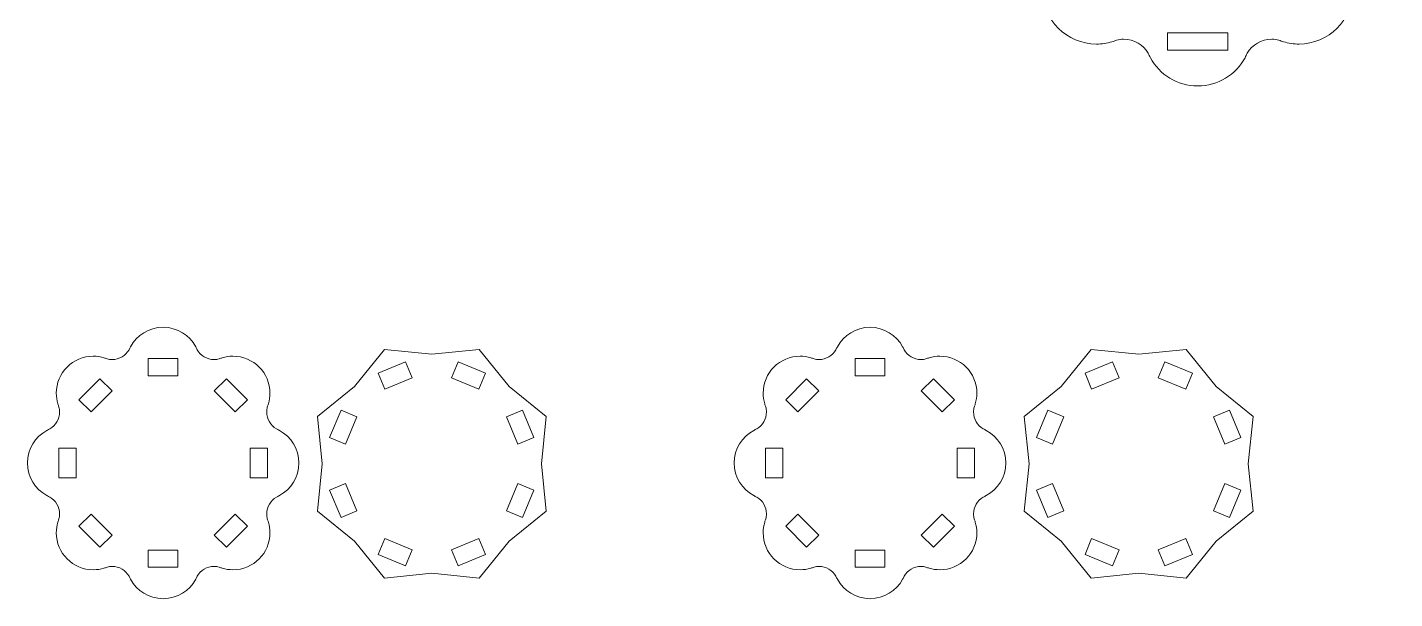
# Model space of a CAD drawing. Header units: centimetres. Extents: x -57 to 189, y -76 to 83.
# Drawn here: x 161.2 to 183.33, y -2.76 to 6.49 of the extents above; entities that cross this region are included whole.
import ezdxf

# ---------------------------------------------------------------- set-up
doc = ezdxf.new("R2010")
doc.units = ezdxf.units.CM
doc.header["$MEASUREMENT"] = 0
doc.layers.add('DEFAULT', color=7, linetype='Continuous')
doc.layers.add('layer 1', color=7, linetype='Continuous')

msp = doc.modelspace()

# ---------------------------------------------------------------- linework, layer by layer
at = {"layer": 'DEFAULT', "color": 250, "lineweight": 9}
msp.add_open_spline([(180.63299, 6.39846), (180.63299, 6.39846), (179.65299, 6.39846), (179.65299, 6.39846), (179.65299, 6.39846), (179.65299, 6.39846), (179.65299, 6.11846), (179.65299, 6.11846), (179.65299, 6.11846), (179.65299, 6.11846), (180.63299, 6.11846), (180.63299, 6.11846), (180.63299, 6.11846), (180.63299, 6.11846), (180.63299, 6.39846), (180.63299, 6.39846)], degree=3, knots=[0, 0, 0, 0, 0.2, 0.2, 0.2, 0.2, 0.4, 0.4, 0.4, 0.4, 0.6, 0.6, 0.6, 0.6, 1, 1, 1, 1], dxfattribs=at)
at = {"layer": 'layer 1', "color": 250, "lineweight": 9}
for points in [[(163.15964, 0.84416), (163.63964, 0.84416), (163.63964, 1.12416), (163.15964, 1.12416), (163.15964, 0.84416)], [(174.59964, 0.84416), (175.07964, 0.84416), (175.07964, 1.12416), (174.59964, 1.12416), (174.59964, 0.84416)], [(163.15964, -2.25582), (163.63964, -2.25582), (163.63964, -1.97582), (163.15964, -1.97582), (163.15964, -2.25582)], [(174.59964, -2.25582), (175.07964, -2.25582), (175.07964, -1.97582), (174.59964, -1.97582), (174.59964, -2.25582)]]:
    msp.add_lwpolyline(points, close=True, dxfattribs=at)
for points, knots in [([(181.45681, 11.1724), (181.48125, 11.1823), (181.50624, 11.19111), (181.53173, 11.19879), (181.53173, 11.19879), (181.61118, 11.22273), (181.69544, 11.2356), (181.78269, 11.2356), (181.78269, 11.2356), (182.26239, 11.2356), (182.65127, 10.84672), (182.65127, 10.36702), (182.65127, 10.36702), (182.65127, 10.27985), (182.63842, 10.19567), (182.61453, 10.11628), (182.61453, 10.11628), (182.60681, 10.09064), (182.59793, 10.06549), (182.58797, 10.04091), (182.58797, 10.04091), (182.5785, 10.00403), (182.57346, 9.96537), (182.57346, 9.92554), (182.57346, 9.92554), (182.57346, 9.75588), (182.66486, 9.60757), (182.8011, 9.52717), (182.8011, 9.52717), (182.82544, 9.51683), (182.84921, 9.50542), (182.87235, 9.49299), (182.87235, 9.49299), (183.14504, 9.34648), (183.33045, 9.05855), (183.33045, 8.72733), (183.33045, 8.72733), (183.33045, 8.3961), (183.14504, 8.10818), (182.87236, 7.96168), (182.87236, 7.96168), (182.84922, 7.94924), (182.82544, 7.93783), (182.8011, 7.92749), (182.8011, 7.92749), (182.66486, 7.84709), (182.57347, 7.69878), (182.57347, 7.52913), (182.57347, 7.52913), (182.57347, 7.48923), (182.57853, 7.45051), (182.58803, 7.41358), (182.58803, 7.41358), (182.59795, 7.3891), (182.60678, 7.36406), (182.61447, 7.33853), (182.61447, 7.33853), (182.6384, 7.2591), (182.65126, 7.17487), (182.65126, 7.08764), (182.65126, 7.08764), (182.65126, 6.60794), (182.26238, 6.21906), (181.78268, 6.21906), (181.78268, 6.21906), (181.69551, 6.21906), (181.61134, 6.2319), (181.53196, 6.25579), (181.53196, 6.25579), (181.50632, 6.26351), (181.48117, 6.27239), (181.45659, 6.28235), (181.45659, 6.28235), (181.4197, 6.29183), (181.38103, 6.29687), (181.34119, 6.29687), (181.34119, 6.29687), (181.17158, 6.29687), (181.02331, 6.20552), (180.94289, 6.06934), (180.94289, 6.06934), (180.93252, 6.04492), (180.92107, 6.02107), (180.90859, 5.99785), (180.90859, 5.99785), (180.76208, 5.72523), (180.47418, 5.53988), (180.143, 5.53988), (180.143, 5.53988), (179.81174, 5.53988), (179.52379, 5.72532), (179.3773, 5.99805), (179.3773, 5.99805), (179.36491, 6.02113), (179.35352, 6.04484), (179.34321, 6.06911), (179.34321, 6.06911), (179.26283, 6.20541), (179.11448, 6.29686), (178.94478, 6.29686), (178.94478, 6.29686), (178.9049, 6.29686), (178.86619, 6.29181), (178.82927, 6.28231), (178.82927, 6.28231), (178.80477, 6.27239), (178.77971, 6.26355), (178.75416, 6.25585), (178.75416, 6.25585), (178.67474, 6.23193), (178.59052, 6.21907), (178.5033, 6.21907), (178.5033, 6.21907), (178.0236, 6.21907), (177.63472, 6.60795), (177.63472, 7.08765), (177.63472, 7.08765), (177.63472, 7.17483), (177.64757, 7.25903), (177.67147, 7.33842), (177.67147, 7.33842), (177.67918, 7.36402), (177.68803, 7.38913), (177.69798, 7.41367), (177.69798, 7.41367), (177.70747, 7.45058), (177.71252, 7.48927), (177.71252, 7.52914), (177.71252, 7.52914), (177.71252, 7.69879), (177.62113, 7.84709), (177.4849, 7.9275), (177.4849, 7.9275), (177.46055, 7.93784), (177.43676, 7.94926), (177.4136, 7.9617), (177.4136, 7.9617), (177.14094, 8.10821), (176.95554, 8.39613), (176.95554, 8.72734), (176.95554, 8.72734), (176.95554, 9.05858), (177.14097, 9.34653), (177.41368, 9.49302), (177.41368, 9.49302), (177.43678, 9.50543), (177.46051, 9.51682), (177.4848, 9.52714), (177.4848, 9.52714), (177.62107, 9.60753), (177.71251, 9.75586), (177.71251, 9.92555), (177.71251, 9.92555), (177.71251, 9.96546), (177.70745, 10.0042), (177.69794, 10.04115), (177.69794, 10.04115), (177.68805, 10.06558), (177.67923, 10.09056), (177.67155, 10.11604), (177.67155, 10.11604), (177.64761, 10.1955), (177.63473, 10.27977), (177.63473, 10.36704), (177.63473, 10.36704), (177.63473, 10.84674), (178.02361, 11.23562), (178.50331, 11.23562), (178.50331, 11.23562), (178.59048, 11.23562), (178.67465, 11.22277), (178.75404, 11.19888), (178.75404, 11.19888), (178.77969, 11.19116), (178.80483, 11.18229), (178.82942, 11.17232), (178.82942, 11.17232), (178.8663, 11.16285), (178.90496, 11.15781), (178.94479, 11.15781), (178.94479, 11.15781), (179.11445, 11.15781), (179.26277, 11.24922), (179.34317, 11.38546), (179.34317, 11.38546), (179.3535, 11.40979), (179.36491, 11.43355), (179.37734, 11.45668), (179.37734, 11.45668), (179.52383, 11.72938), (179.81177, 11.91479), (180.143, 11.91479), (180.143, 11.91479), (180.4742, 11.91479), (180.76213, 11.7294), (180.90864, 11.45674), (180.90864, 11.45674), (180.92107, 11.43359), (180.93249, 11.40981), (180.94283, 11.38547), (180.94283, 11.38547), (181.02323, 11.24923), (181.17154, 11.15782), (181.3412, 11.15782), (181.3412, 11.15782), (181.38112, 11.15782), (181.41986, 11.16288), (181.45681, 11.1724)], [0, 0, 0, 0, 0.01886792, 0.01886792, 0.01886792, 0.01886792, 0.03773585, 0.03773585, 0.03773585, 0.03773585, 0.05660377, 0.05660377, 0.05660377, 0.05660377, 0.0754717, 0.0754717, 0.0754717, 0.0754717, 0.09433962, 0.09433962, 0.09433962, 0.09433962, 0.11320755, 0.11320755, 0.11320755, 0.11320755, 0.13207547, 0.13207547, 0.13207547, 0.13207547, 0.1509434, 0.1509434, 0.1509434, 0.1509434, 0.16981132, 0.16981132, 0.16981132, 0.16981132, 0.18867925, 0.18867925, 0.18867925, 0.18867925, 0.20754717, 0.20754717, 0.20754717, 0.20754717, 0.22641509, 0.22641509, 0.22641509, 0.22641509, 0.24528302, 0.24528302, 0.24528302, 0.24528302, 0.26415094, 0.26415094, 0.26415094, 0.26415094, 0.28301887, 0.28301887, 0.28301887, 0.28301887, 0.30188679, 0.30188679, 0.30188679, 0.30188679, 0.32075472, 0.32075472, 0.32075472, 0.32075472, 0.33962264, 0.33962264, 0.33962264, 0.33962264, 0.35849057, 0.35849057, 0.35849057, 0.35849057, 0.37735849, 0.37735849, 0.37735849, 0.37735849, 0.39622642, 0.39622642, 0.39622642, 0.39622642, 0.41509434, 0.41509434, 0.41509434, 0.41509434, 0.43396226, 0.43396226, 0.43396226, 0.43396226, 0.45283019, 0.45283019, 0.45283019, 0.45283019, 0.47169811, 0.47169811, 0.47169811, 0.47169811, 0.49056604, 0.49056604, 0.49056604, 0.49056604, 0.50943396, 0.50943396, 0.50943396, 0.50943396, 0.52830189, 0.52830189, 0.52830189, 0.52830189, 0.54716981, 0.54716981, 0.54716981, 0.54716981, 0.56603774, 0.56603774, 0.56603774, 0.56603774, 0.58490566, 0.58490566, 0.58490566, 0.58490566, 0.60377358, 0.60377358, 0.60377358, 0.60377358, 0.62264151, 0.62264151, 0.62264151, 0.62264151, 0.64150943, 0.64150943, 0.64150943, 0.64150943, 0.66037736, 0.66037736, 0.66037736, 0.66037736, 0.67924528, 0.67924528, 0.67924528, 0.67924528, 0.69811321, 0.69811321, 0.69811321, 0.69811321, 0.71698113, 0.71698113, 0.71698113, 0.71698113, 0.73584906, 0.73584906, 0.73584906, 0.73584906, 0.75471698, 0.75471698, 0.75471698, 0.75471698, 0.77358491, 0.77358491, 0.77358491, 0.77358491, 0.79245283, 0.79245283, 0.79245283, 0.79245283, 0.81132075, 0.81132075, 0.81132075, 0.81132075, 0.83018868, 0.83018868, 0.83018868, 0.83018868, 0.8490566, 0.8490566, 0.8490566, 0.8490566, 0.86792453, 0.86792453, 0.86792453, 0.86792453, 0.88679245, 0.88679245, 0.88679245, 0.88679245, 0.90566038, 0.90566038, 0.90566038, 0.90566038, 0.9245283, 0.9245283, 0.9245283, 0.9245283, 0.94339623, 0.94339623, 0.94339623, 0.94339623, 0.96226415, 0.96226415, 0.96226415, 0.96226415, 1, 1, 1, 1]), ([(164.30547, 1.11995), (164.32232, 1.12678), (164.33955, 1.13285), (164.35713, 1.13815), (164.35713, 1.13815), (164.4119, 1.15465), (164.47, 1.16353), (164.53015, 1.16353), (164.53015, 1.16353), (164.86089, 1.16353), (165.12901, 0.89541), (165.12901, 0.56467), (165.12901, 0.56467), (165.12901, 0.50457), (165.12015, 0.44653), (165.10368, 0.39179), (165.10368, 0.39179), (165.09836, 0.37412), (165.09223, 0.35678), (165.08537, 0.33983), (165.08537, 0.33983), (165.07884, 0.3144), (165.07536, 0.28775), (165.07536, 0.26029), (165.07536, 0.26029), (165.07536, 0.14331), (165.13838, 0.04106), (165.23231, -0.01438), (165.23231, -0.01438), (165.24909, -0.0215), (165.26548, -0.02937), (165.28144, -0.03794), (165.28144, -0.03794), (165.46945, -0.13896), (165.59728, -0.33747), (165.59728, -0.56584), (165.59728, -0.56584), (165.59728, -0.79421), (165.46945, -0.99272), (165.28144, -1.09373), (165.28144, -1.09373), (165.26549, -1.1023), (165.24909, -1.11017), (165.23231, -1.1173), (165.23231, -1.1173), (165.13838, -1.17273), (165.07537, -1.27499), (165.07537, -1.39195), (165.07537, -1.39195), (165.07537, -1.41946), (165.07886, -1.44616), (165.08541, -1.47162), (165.08541, -1.47162), (165.09225, -1.4885), (165.09834, -1.50576), (165.10364, -1.52336), (165.10364, -1.52336), (165.12014, -1.57813), (165.129, -1.6362), (165.129, -1.69634), (165.129, -1.69634), (165.129, -2.02708), (164.86088, -2.2952), (164.53015, -2.2952), (164.53015, -2.2952), (164.47005, -2.2952), (164.41201, -2.28635), (164.35729, -2.26988), (164.35729, -2.26988), (164.33961, -2.26455), (164.32227, -2.25843), (164.30532, -2.25156), (164.30532, -2.25156), (164.27989, -2.24503), (164.25322, -2.24155), (164.22576, -2.24155), (164.22576, -2.24155), (164.10882, -2.24155), (164.00659, -2.30453), (163.95114, -2.39843), (163.95114, -2.39843), (163.94399, -2.41526), (163.9361, -2.43171), (163.92749, -2.44772), (163.92749, -2.44772), (163.82648, -2.63568), (163.62798, -2.76347), (163.39965, -2.76347), (163.39965, -2.76347), (163.17125, -2.76347), (162.97272, -2.63562), (162.87172, -2.44758), (162.87172, -2.44758), (162.86318, -2.43167), (162.85533, -2.41532), (162.84822, -2.39858), (162.84822, -2.39858), (162.7928, -2.30461), (162.69052, -2.24156), (162.57352, -2.24156), (162.57352, -2.24156), (162.54602, -2.24156), (162.51933, -2.24504), (162.49388, -2.25159), (162.49388, -2.25159), (162.47699, -2.25843), (162.45971, -2.26453), (162.44209, -2.26983), (162.44209, -2.26983), (162.38733, -2.28633), (162.32927, -2.29519), (162.26913, -2.29519), (162.26913, -2.29519), (161.9384, -2.29519), (161.67028, -2.02707), (161.67028, -1.69634), (161.67028, -1.69634), (161.67028, -1.63623), (161.67914, -1.57818), (161.69562, -1.52344), (161.69562, -1.52344), (161.70093, -1.50579), (161.70703, -1.48848), (161.71389, -1.47156), (161.71389, -1.47156), (161.72044, -1.44611), (161.72392, -1.41944), (161.72392, -1.39195), (161.72392, -1.39195), (161.72392, -1.27498), (161.66091, -1.17273), (161.56698, -1.11729), (161.56698, -1.11729), (161.55019, -1.11016), (161.53379, -1.10229), (161.51782, -1.09371), (161.51782, -1.09371), (161.32983, -0.9927), (161.20201, -0.79419), (161.20201, -0.56583), (161.20201, -0.56583), (161.20201, -0.33745), (161.32985, -0.13892), (161.51788, -0.03792), (161.51788, -0.03792), (161.5338, -0.02936), (161.55017, -0.02151), (161.56691, -0.0144), (161.56691, -0.0144), (161.66087, 0.04103), (161.72391, 0.1433), (161.72391, 0.26029), (161.72391, 0.26029), (161.72391, 0.28781), (161.72042, 0.31452), (161.71387, 0.34), (161.71387, 0.34), (161.70705, 0.35684), (161.70097, 0.37406), (161.69567, 0.39163), (161.69567, 0.39163), (161.67916, 0.44641), (161.67028, 0.50452), (161.67028, 0.56468), (161.67028, 0.56468), (161.67028, 0.89542), (161.9384, 1.16354), (162.26914, 1.16354), (162.26914, 1.16354), (162.32924, 1.16354), (162.38727, 1.15468), (162.44201, 1.13821), (162.44201, 1.13821), (162.45969, 1.13289), (162.47703, 1.12677), (162.49398, 1.1199), (162.49398, 1.1199), (162.51941, 1.11337), (162.54606, 1.10989), (162.57352, 1.10989), (162.57352, 1.10989), (162.6905, 1.10989), (162.79276, 1.17292), (162.84819, 1.26685), (162.84819, 1.26685), (162.85531, 1.28362), (162.86318, 1.30001), (162.87175, 1.31595), (162.87175, 1.31595), (162.97275, 1.50397), (163.17128, 1.6318), (163.39965, 1.6318), (163.39965, 1.6318), (163.628, 1.6318), (163.82651, 1.50398), (163.92753, 1.31599), (163.92753, 1.31599), (163.9361, 1.30003), (163.94397, 1.28364), (163.9511, 1.26686), (163.9511, 1.26686), (164.00653, 1.17292), (164.10879, 1.1099), (164.22576, 1.1099), (164.22576, 1.1099), (164.25329, 1.1099), (164.28, 1.11339), (164.30547, 1.11995)], [0, 0, 0, 0, 0.01886792, 0.01886792, 0.01886792, 0.01886792, 0.03773585, 0.03773585, 0.03773585, 0.03773585, 0.05660377, 0.05660377, 0.05660377, 0.05660377, 0.0754717, 0.0754717, 0.0754717, 0.0754717, 0.09433962, 0.09433962, 0.09433962, 0.09433962, 0.11320755, 0.11320755, 0.11320755, 0.11320755, 0.13207547, 0.13207547, 0.13207547, 0.13207547, 0.1509434, 0.1509434, 0.1509434, 0.1509434, 0.16981132, 0.16981132, 0.16981132, 0.16981132, 0.18867925, 0.18867925, 0.18867925, 0.18867925, 0.20754717, 0.20754717, 0.20754717, 0.20754717, 0.22641509, 0.22641509, 0.22641509, 0.22641509, 0.24528302, 0.24528302, 0.24528302, 0.24528302, 0.26415094, 0.26415094, 0.26415094, 0.26415094, 0.28301887, 0.28301887, 0.28301887, 0.28301887, 0.30188679, 0.30188679, 0.30188679, 0.30188679, 0.32075472, 0.32075472, 0.32075472, 0.32075472, 0.33962264, 0.33962264, 0.33962264, 0.33962264, 0.35849057, 0.35849057, 0.35849057, 0.35849057, 0.37735849, 0.37735849, 0.37735849, 0.37735849, 0.39622642, 0.39622642, 0.39622642, 0.39622642, 0.41509434, 0.41509434, 0.41509434, 0.41509434, 0.43396226, 0.43396226, 0.43396226, 0.43396226, 0.45283019, 0.45283019, 0.45283019, 0.45283019, 0.47169811, 0.47169811, 0.47169811, 0.47169811, 0.49056604, 0.49056604, 0.49056604, 0.49056604, 0.50943396, 0.50943396, 0.50943396, 0.50943396, 0.52830189, 0.52830189, 0.52830189, 0.52830189, 0.54716981, 0.54716981, 0.54716981, 0.54716981, 0.56603774, 0.56603774, 0.56603774, 0.56603774, 0.58490566, 0.58490566, 0.58490566, 0.58490566, 0.60377358, 0.60377358, 0.60377358, 0.60377358, 0.62264151, 0.62264151, 0.62264151, 0.62264151, 0.64150943, 0.64150943, 0.64150943, 0.64150943, 0.66037736, 0.66037736, 0.66037736, 0.66037736, 0.67924528, 0.67924528, 0.67924528, 0.67924528, 0.69811321, 0.69811321, 0.69811321, 0.69811321, 0.71698113, 0.71698113, 0.71698113, 0.71698113, 0.73584906, 0.73584906, 0.73584906, 0.73584906, 0.75471698, 0.75471698, 0.75471698, 0.75471698, 0.77358491, 0.77358491, 0.77358491, 0.77358491, 0.79245283, 0.79245283, 0.79245283, 0.79245283, 0.81132075, 0.81132075, 0.81132075, 0.81132075, 0.83018868, 0.83018868, 0.83018868, 0.83018868, 0.8490566, 0.8490566, 0.8490566, 0.8490566, 0.86792453, 0.86792453, 0.86792453, 0.86792453, 0.88679245, 0.88679245, 0.88679245, 0.88679245, 0.90566038, 0.90566038, 0.90566038, 0.90566038, 0.9245283, 0.9245283, 0.9245283, 0.9245283, 0.94339623, 0.94339623, 0.94339623, 0.94339623, 0.96226415, 0.96226415, 0.96226415, 0.96226415, 1, 1, 1, 1]), ([(175.74547, 1.11995), (175.76232, 1.12678), (175.77955, 1.13285), (175.79713, 1.13815), (175.79713, 1.13815), (175.8519, 1.15465), (175.91, 1.16353), (175.97015, 1.16353), (175.97015, 1.16353), (176.30089, 1.16353), (176.56901, 0.89541), (176.56901, 0.56467), (176.56901, 0.56467), (176.56901, 0.50457), (176.56015, 0.44653), (176.54368, 0.39179), (176.54368, 0.39179), (176.53836, 0.37412), (176.53223, 0.35678), (176.52537, 0.33983), (176.52537, 0.33983), (176.51884, 0.3144), (176.51536, 0.28775), (176.51536, 0.26029), (176.51536, 0.26029), (176.51536, 0.14331), (176.57838, 0.04106), (176.67231, -0.01438), (176.67231, -0.01438), (176.68909, -0.0215), (176.70548, -0.02937), (176.72144, -0.03794), (176.72144, -0.03794), (176.90945, -0.13896), (177.03728, -0.33747), (177.03728, -0.56584), (177.03728, -0.56584), (177.03728, -0.79421), (176.90945, -0.99272), (176.72144, -1.09373), (176.72144, -1.09373), (176.70549, -1.1023), (176.68909, -1.11017), (176.67231, -1.1173), (176.67231, -1.1173), (176.57838, -1.17273), (176.51537, -1.27499), (176.51537, -1.39195), (176.51537, -1.39195), (176.51537, -1.41946), (176.51886, -1.44616), (176.52541, -1.47162), (176.52541, -1.47162), (176.53225, -1.4885), (176.53834, -1.50576), (176.54364, -1.52336), (176.54364, -1.52336), (176.56014, -1.57813), (176.569, -1.6362), (176.569, -1.69634), (176.569, -1.69634), (176.569, -2.02708), (176.30088, -2.2952), (175.97015, -2.2952), (175.97015, -2.2952), (175.91005, -2.2952), (175.85201, -2.28635), (175.79729, -2.26988), (175.79729, -2.26988), (175.77961, -2.26455), (175.76227, -2.25843), (175.74532, -2.25156), (175.74532, -2.25156), (175.71989, -2.24503), (175.69322, -2.24155), (175.66576, -2.24155), (175.66576, -2.24155), (175.54882, -2.24155), (175.44659, -2.30453), (175.39114, -2.39843), (175.39114, -2.39843), (175.38399, -2.41526), (175.3761, -2.43171), (175.36749, -2.44772), (175.36749, -2.44772), (175.26648, -2.63568), (175.06798, -2.76347), (174.83965, -2.76347), (174.83965, -2.76347), (174.61125, -2.76347), (174.41272, -2.63562), (174.31172, -2.44758), (174.31172, -2.44758), (174.30318, -2.43167), (174.29533, -2.41532), (174.28822, -2.39858), (174.28822, -2.39858), (174.2328, -2.30461), (174.13052, -2.24156), (174.01352, -2.24156), (174.01352, -2.24156), (173.98602, -2.24156), (173.95933, -2.24504), (173.93388, -2.25159), (173.93388, -2.25159), (173.91699, -2.25843), (173.89971, -2.26453), (173.88209, -2.26983), (173.88209, -2.26983), (173.82733, -2.28633), (173.76927, -2.29519), (173.70913, -2.29519), (173.70913, -2.29519), (173.3784, -2.29519), (173.11028, -2.02707), (173.11028, -1.69634), (173.11028, -1.69634), (173.11028, -1.63623), (173.11914, -1.57818), (173.13562, -1.52344), (173.13562, -1.52344), (173.14093, -1.50579), (173.14703, -1.48848), (173.15389, -1.47156), (173.15389, -1.47156), (173.16044, -1.44611), (173.16392, -1.41944), (173.16392, -1.39195), (173.16392, -1.39195), (173.16392, -1.27498), (173.10091, -1.17273), (173.00698, -1.11729), (173.00698, -1.11729), (172.99019, -1.11016), (172.97379, -1.10229), (172.95782, -1.09371), (172.95782, -1.09371), (172.76983, -0.9927), (172.64201, -0.79419), (172.64201, -0.56583), (172.64201, -0.56583), (172.64201, -0.33745), (172.76985, -0.13892), (172.95788, -0.03792), (172.95788, -0.03792), (172.9738, -0.02936), (172.99017, -0.02151), (173.00691, -0.0144), (173.00691, -0.0144), (173.10087, 0.04103), (173.16391, 0.1433), (173.16391, 0.26029), (173.16391, 0.26029), (173.16391, 0.28781), (173.16042, 0.31452), (173.15387, 0.34), (173.15387, 0.34), (173.14705, 0.35684), (173.14097, 0.37406), (173.13567, 0.39163), (173.13567, 0.39163), (173.11916, 0.44641), (173.11028, 0.50452), (173.11028, 0.56468), (173.11028, 0.56468), (173.11028, 0.89542), (173.3784, 1.16354), (173.70914, 1.16354), (173.70914, 1.16354), (173.76924, 1.16354), (173.82727, 1.15468), (173.88201, 1.13821), (173.88201, 1.13821), (173.89969, 1.13289), (173.91703, 1.12677), (173.93398, 1.1199), (173.93398, 1.1199), (173.95941, 1.11337), (173.98606, 1.10989), (174.01352, 1.10989), (174.01352, 1.10989), (174.1305, 1.10989), (174.23276, 1.17292), (174.28819, 1.26685), (174.28819, 1.26685), (174.29531, 1.28362), (174.30318, 1.30001), (174.31175, 1.31595), (174.31175, 1.31595), (174.41275, 1.50397), (174.61128, 1.6318), (174.83965, 1.6318), (174.83965, 1.6318), (175.068, 1.6318), (175.26651, 1.50398), (175.36753, 1.31599), (175.36753, 1.31599), (175.3761, 1.30003), (175.38397, 1.28364), (175.3911, 1.26686), (175.3911, 1.26686), (175.44653, 1.17292), (175.54879, 1.1099), (175.66576, 1.1099), (175.66576, 1.1099), (175.69329, 1.1099), (175.72, 1.11339), (175.74547, 1.11995)], [0, 0, 0, 0, 0.01886792, 0.01886792, 0.01886792, 0.01886792, 0.03773585, 0.03773585, 0.03773585, 0.03773585, 0.05660377, 0.05660377, 0.05660377, 0.05660377, 0.0754717, 0.0754717, 0.0754717, 0.0754717, 0.09433962, 0.09433962, 0.09433962, 0.09433962, 0.11320755, 0.11320755, 0.11320755, 0.11320755, 0.13207547, 0.13207547, 0.13207547, 0.13207547, 0.1509434, 0.1509434, 0.1509434, 0.1509434, 0.16981132, 0.16981132, 0.16981132, 0.16981132, 0.18867925, 0.18867925, 0.18867925, 0.18867925, 0.20754717, 0.20754717, 0.20754717, 0.20754717, 0.22641509, 0.22641509, 0.22641509, 0.22641509, 0.24528302, 0.24528302, 0.24528302, 0.24528302, 0.26415094, 0.26415094, 0.26415094, 0.26415094, 0.28301887, 0.28301887, 0.28301887, 0.28301887, 0.30188679, 0.30188679, 0.30188679, 0.30188679, 0.32075472, 0.32075472, 0.32075472, 0.32075472, 0.33962264, 0.33962264, 0.33962264, 0.33962264, 0.35849057, 0.35849057, 0.35849057, 0.35849057, 0.37735849, 0.37735849, 0.37735849, 0.37735849, 0.39622642, 0.39622642, 0.39622642, 0.39622642, 0.41509434, 0.41509434, 0.41509434, 0.41509434, 0.43396226, 0.43396226, 0.43396226, 0.43396226, 0.45283019, 0.45283019, 0.45283019, 0.45283019, 0.47169811, 0.47169811, 0.47169811, 0.47169811, 0.49056604, 0.49056604, 0.49056604, 0.49056604, 0.50943396, 0.50943396, 0.50943396, 0.50943396, 0.52830189, 0.52830189, 0.52830189, 0.52830189, 0.54716981, 0.54716981, 0.54716981, 0.54716981, 0.56603774, 0.56603774, 0.56603774, 0.56603774, 0.58490566, 0.58490566, 0.58490566, 0.58490566, 0.60377358, 0.60377358, 0.60377358, 0.60377358, 0.62264151, 0.62264151, 0.62264151, 0.62264151, 0.64150943, 0.64150943, 0.64150943, 0.64150943, 0.66037736, 0.66037736, 0.66037736, 0.66037736, 0.67924528, 0.67924528, 0.67924528, 0.67924528, 0.69811321, 0.69811321, 0.69811321, 0.69811321, 0.71698113, 0.71698113, 0.71698113, 0.71698113, 0.73584906, 0.73584906, 0.73584906, 0.73584906, 0.75471698, 0.75471698, 0.75471698, 0.75471698, 0.77358491, 0.77358491, 0.77358491, 0.77358491, 0.79245283, 0.79245283, 0.79245283, 0.79245283, 0.81132075, 0.81132075, 0.81132075, 0.81132075, 0.83018868, 0.83018868, 0.83018868, 0.83018868, 0.8490566, 0.8490566, 0.8490566, 0.8490566, 0.86792453, 0.86792453, 0.86792453, 0.86792453, 0.88679245, 0.88679245, 0.88679245, 0.88679245, 0.90566038, 0.90566038, 0.90566038, 0.90566038, 0.9245283, 0.9245283, 0.9245283, 0.9245283, 0.94339623, 0.94339623, 0.94339623, 0.94339623, 0.96226415, 0.96226415, 0.96226415, 0.96226415, 1, 1, 1, 1]), ([(166.98108, 1.27259), (166.98108, 1.27259), (167.74786, 1.19437), (167.74786, 1.19437), (167.74786, 1.19437), (167.74786, 1.19437), (168.51465, 1.27259), (168.51465, 1.27259), (168.51465, 1.27259), (168.51465, 1.27259), (169.00154, 0.67508), (169.00154, 0.67508), (169.00154, 0.67508), (169.00154, 0.67508), (169.59905, 0.18818), (169.59905, 0.18818), (169.59905, 0.18818), (169.59905, 0.18818), (169.52083, -0.5786), (169.52083, -0.5786), (169.52083, -0.5786), (169.52083, -0.5786), (169.59905, -1.34539), (169.59905, -1.34539), (169.59905, -1.34539), (169.59905, -1.34539), (169.00154, -1.83228), (169.00154, -1.83228), (169.00154, -1.83228), (169.00154, -1.83228), (168.51464, -2.42979), (168.51464, -2.42979), (168.51464, -2.42979), (168.51464, -2.42979), (167.74786, -2.35157), (167.74786, -2.35157), (167.74786, -2.35157), (167.74786, -2.35157), (166.98107, -2.42979), (166.98107, -2.42979), (166.98107, -2.42979), (166.98107, -2.42979), (166.49418, -1.83228), (166.49418, -1.83228), (166.49418, -1.83228), (166.49418, -1.83228), (165.89667, -1.34538), (165.89667, -1.34538), (165.89667, -1.34538), (165.89667, -1.34538), (165.97489, -0.5786), (165.97489, -0.5786), (165.97489, -0.5786), (165.97489, -0.5786), (165.89667, 0.18819), (165.89667, 0.18819), (165.89667, 0.18819), (165.89667, 0.18819), (166.49418, 0.67508), (166.49418, 0.67508), (166.49418, 0.67508), (166.49418, 0.67508), (166.98108, 1.27259), (166.98108, 1.27259)], [0, 0, 0, 0, 0.05882353, 0.05882353, 0.05882353, 0.05882353, 0.11764706, 0.11764706, 0.11764706, 0.11764706, 0.17647059, 0.17647059, 0.17647059, 0.17647059, 0.23529412, 0.23529412, 0.23529412, 0.23529412, 0.29411765, 0.29411765, 0.29411765, 0.29411765, 0.35294118, 0.35294118, 0.35294118, 0.35294118, 0.41176471, 0.41176471, 0.41176471, 0.41176471, 0.47058824, 0.47058824, 0.47058824, 0.47058824, 0.52941176, 0.52941176, 0.52941176, 0.52941176, 0.58823529, 0.58823529, 0.58823529, 0.58823529, 0.64705882, 0.64705882, 0.64705882, 0.64705882, 0.70588235, 0.70588235, 0.70588235, 0.70588235, 0.76470588, 0.76470588, 0.76470588, 0.76470588, 0.82352941, 0.82352941, 0.82352941, 0.82352941, 0.88235294, 0.88235294, 0.88235294, 0.88235294, 1, 1, 1, 1]), ([(178.42108, 1.27259), (178.42108, 1.27259), (179.18786, 1.19437), (179.18786, 1.19437), (179.18786, 1.19437), (179.18786, 1.19437), (179.95465, 1.27259), (179.95465, 1.27259), (179.95465, 1.27259), (179.95465, 1.27259), (180.44154, 0.67508), (180.44154, 0.67508), (180.44154, 0.67508), (180.44154, 0.67508), (181.03905, 0.18818), (181.03905, 0.18818), (181.03905, 0.18818), (181.03905, 0.18818), (180.96083, -0.5786), (180.96083, -0.5786), (180.96083, -0.5786), (180.96083, -0.5786), (181.03905, -1.34539), (181.03905, -1.34539), (181.03905, -1.34539), (181.03905, -1.34539), (180.44154, -1.83228), (180.44154, -1.83228), (180.44154, -1.83228), (180.44154, -1.83228), (179.95464, -2.42979), (179.95464, -2.42979), (179.95464, -2.42979), (179.95464, -2.42979), (179.18786, -2.35157), (179.18786, -2.35157), (179.18786, -2.35157), (179.18786, -2.35157), (178.42107, -2.42979), (178.42107, -2.42979), (178.42107, -2.42979), (178.42107, -2.42979), (177.93418, -1.83228), (177.93418, -1.83228), (177.93418, -1.83228), (177.93418, -1.83228), (177.33667, -1.34538), (177.33667, -1.34538), (177.33667, -1.34538), (177.33667, -1.34538), (177.41489, -0.5786), (177.41489, -0.5786), (177.41489, -0.5786), (177.41489, -0.5786), (177.33667, 0.18819), (177.33667, 0.18819), (177.33667, 0.18819), (177.33667, 0.18819), (177.93418, 0.67508), (177.93418, 0.67508), (177.93418, 0.67508), (177.93418, 0.67508), (178.42108, 1.27259), (178.42108, 1.27259)], [0, 0, 0, 0, 0.05882353, 0.05882353, 0.05882353, 0.05882353, 0.11764706, 0.11764706, 0.11764706, 0.11764706, 0.17647059, 0.17647059, 0.17647059, 0.17647059, 0.23529412, 0.23529412, 0.23529412, 0.23529412, 0.29411765, 0.29411765, 0.29411765, 0.29411765, 0.35294118, 0.35294118, 0.35294118, 0.35294118, 0.41176471, 0.41176471, 0.41176471, 0.41176471, 0.47058824, 0.47058824, 0.47058824, 0.47058824, 0.52941176, 0.52941176, 0.52941176, 0.52941176, 0.58823529, 0.58823529, 0.58823529, 0.58823529, 0.64705882, 0.64705882, 0.64705882, 0.64705882, 0.70588235, 0.70588235, 0.70588235, 0.70588235, 0.76470588, 0.76470588, 0.76470588, 0.76470588, 0.82352941, 0.82352941, 0.82352941, 0.82352941, 0.88235294, 0.88235294, 0.88235294, 0.88235294, 1, 1, 1, 1]), ([(166.8794, 0.8909), (166.8794, 0.8909), (167.32286, 1.07459), (167.32286, 1.07459), (167.32286, 1.07459), (167.32286, 1.07459), (167.43001, 0.8159), (167.43001, 0.8159), (167.43001, 0.8159), (167.43001, 0.8159), (166.98655, 0.63221), (166.98655, 0.63221), (166.98655, 0.63221), (166.98655, 0.63221), (166.8794, 0.8909), (166.8794, 0.8909)], [0, 0, 0, 0, 0.2, 0.2, 0.2, 0.2, 0.4, 0.4, 0.4, 0.4, 0.6, 0.6, 0.6, 0.6, 1, 1, 1, 1]), ([(168.17286, 1.07459), (168.17286, 1.07459), (168.61632, 0.8909), (168.61632, 0.8909), (168.61632, 0.8909), (168.61632, 0.8909), (168.50917, 0.63221), (168.50917, 0.63221), (168.50917, 0.63221), (168.50917, 0.63221), (168.06571, 0.8159), (168.06571, 0.8159), (168.06571, 0.8159), (168.06571, 0.8159), (168.17286, 1.07459), (168.17286, 1.07459)], [0, 0, 0, 0, 0.2, 0.2, 0.2, 0.2, 0.4, 0.4, 0.4, 0.4, 0.6, 0.6, 0.6, 0.6, 1, 1, 1, 1]), ([(178.3194, 0.8909), (178.3194, 0.8909), (178.76286, 1.07459), (178.76286, 1.07459), (178.76286, 1.07459), (178.76286, 1.07459), (178.87001, 0.8159), (178.87001, 0.8159), (178.87001, 0.8159), (178.87001, 0.8159), (178.42655, 0.63221), (178.42655, 0.63221), (178.42655, 0.63221), (178.42655, 0.63221), (178.3194, 0.8909), (178.3194, 0.8909)], [0, 0, 0, 0, 0.2, 0.2, 0.2, 0.2, 0.4, 0.4, 0.4, 0.4, 0.6, 0.6, 0.6, 0.6, 1, 1, 1, 1]), ([(179.61286, 1.07459), (179.61286, 1.07459), (180.05632, 0.8909), (180.05632, 0.8909), (180.05632, 0.8909), (180.05632, 0.8909), (179.94917, 0.63221), (179.94917, 0.63221), (179.94917, 0.63221), (179.94917, 0.63221), (179.50571, 0.8159), (179.50571, 0.8159), (179.50571, 0.8159), (179.50571, 0.8159), (179.61286, 1.07459), (179.61286, 1.07459)], [0, 0, 0, 0, 0.2, 0.2, 0.2, 0.2, 0.4, 0.4, 0.4, 0.4, 0.6, 0.6, 0.6, 0.6, 1, 1, 1, 1]), ([(162.03493, 0.45947), (162.03493, 0.45947), (162.37435, 0.79888), (162.37435, 0.79888), (162.37435, 0.79888), (162.37435, 0.79888), (162.57234, 0.60089), (162.57234, 0.60089), (162.57234, 0.60089), (162.57234, 0.60089), (162.23292, 0.26148), (162.23292, 0.26148), (162.23292, 0.26148), (162.23292, 0.26148), (162.03493, 0.45947), (162.03493, 0.45947)], [0, 0, 0, 0, 0.2, 0.2, 0.2, 0.2, 0.4, 0.4, 0.4, 0.4, 0.6, 0.6, 0.6, 0.6, 1, 1, 1, 1]), ([(164.42494, 0.79888), (164.42494, 0.79888), (164.76435, 0.45946), (164.76435, 0.45946), (164.76435, 0.45946), (164.76435, 0.45946), (164.56636, 0.26147), (164.56636, 0.26147), (164.56636, 0.26147), (164.56636, 0.26147), (164.22695, 0.60089), (164.22695, 0.60089), (164.22695, 0.60089), (164.22695, 0.60089), (164.42494, 0.79888), (164.42494, 0.79888)], [0, 0, 0, 0, 0.2, 0.2, 0.2, 0.2, 0.4, 0.4, 0.4, 0.4, 0.6, 0.6, 0.6, 0.6, 1, 1, 1, 1]), ([(173.47493, 0.45947), (173.47493, 0.45947), (173.81435, 0.79888), (173.81435, 0.79888), (173.81435, 0.79888), (173.81435, 0.79888), (174.01234, 0.60089), (174.01234, 0.60089), (174.01234, 0.60089), (174.01234, 0.60089), (173.67292, 0.26148), (173.67292, 0.26148), (173.67292, 0.26148), (173.67292, 0.26148), (173.47493, 0.45947), (173.47493, 0.45947)], [0, 0, 0, 0, 0.2, 0.2, 0.2, 0.2, 0.4, 0.4, 0.4, 0.4, 0.6, 0.6, 0.6, 0.6, 1, 1, 1, 1]), ([(175.86494, 0.79888), (175.86494, 0.79888), (176.20435, 0.45946), (176.20435, 0.45946), (176.20435, 0.45946), (176.20435, 0.45946), (176.00636, 0.26147), (176.00636, 0.26147), (176.00636, 0.26147), (176.00636, 0.26147), (175.66695, 0.60089), (175.66695, 0.60089), (175.66695, 0.60089), (175.66695, 0.60089), (175.86494, 0.79888), (175.86494, 0.79888)], [0, 0, 0, 0, 0.2, 0.2, 0.2, 0.2, 0.4, 0.4, 0.4, 0.4, 0.6, 0.6, 0.6, 0.6, 1, 1, 1, 1]), ([(166.09467, -0.1536), (166.09467, -0.1536), (166.27836, 0.28986), (166.27836, 0.28986), (166.27836, 0.28986), (166.27836, 0.28986), (166.53705, 0.18271), (166.53705, 0.18271), (166.53705, 0.18271), (166.53705, 0.18271), (166.35336, -0.26075), (166.35336, -0.26075), (166.35336, -0.26075), (166.35336, -0.26075), (166.09467, -0.1536), (166.09467, -0.1536)], [0, 0, 0, 0, 0.2, 0.2, 0.2, 0.2, 0.4, 0.4, 0.4, 0.4, 0.6, 0.6, 0.6, 0.6, 1, 1, 1, 1]), ([(169.14237, -0.26075), (169.14237, -0.26075), (168.95868, 0.18271), (168.95868, 0.18271), (168.95868, 0.18271), (168.95868, 0.18271), (169.21737, 0.28987), (169.21737, 0.28987), (169.21737, 0.28987), (169.21737, 0.28987), (169.40105, -0.1536), (169.40105, -0.1536), (169.40105, -0.1536), (169.40105, -0.1536), (169.14237, -0.26075), (169.14237, -0.26075)], [0, 0, 0, 0, 0.2, 0.2, 0.2, 0.2, 0.4, 0.4, 0.4, 0.4, 0.6, 0.6, 0.6, 0.6, 1, 1, 1, 1]), ([(177.53467, -0.1536), (177.53467, -0.1536), (177.71836, 0.28986), (177.71836, 0.28986), (177.71836, 0.28986), (177.71836, 0.28986), (177.97705, 0.18271), (177.97705, 0.18271), (177.97705, 0.18271), (177.97705, 0.18271), (177.79336, -0.26075), (177.79336, -0.26075), (177.79336, -0.26075), (177.79336, -0.26075), (177.53467, -0.1536), (177.53467, -0.1536)], [0, 0, 0, 0, 0.2, 0.2, 0.2, 0.2, 0.4, 0.4, 0.4, 0.4, 0.6, 0.6, 0.6, 0.6, 1, 1, 1, 1]), ([(180.58237, -0.26075), (180.58237, -0.26075), (180.39868, 0.18271), (180.39868, 0.18271), (180.39868, 0.18271), (180.39868, 0.18271), (180.65737, 0.28987), (180.65737, 0.28987), (180.65737, 0.28987), (180.65737, 0.28987), (180.84105, -0.1536), (180.84105, -0.1536), (180.84105, -0.1536), (180.84105, -0.1536), (180.58237, -0.26075), (180.58237, -0.26075)], [0, 0, 0, 0, 0.2, 0.2, 0.2, 0.2, 0.4, 0.4, 0.4, 0.4, 0.6, 0.6, 0.6, 0.6, 1, 1, 1, 1]), ([(161.70965, -0.80583), (161.70965, -0.80583), (161.70965, -0.32583), (161.70965, -0.32583), (161.70965, -0.32583), (161.70965, -0.32583), (161.98965, -0.32583), (161.98965, -0.32583), (161.98965, -0.32583), (161.98965, -0.32583), (161.98965, -0.80583), (161.98965, -0.80583), (161.98965, -0.80583), (161.98965, -0.80583), (161.70965, -0.80583), (161.70965, -0.80583)], [0, 0, 0, 0, 0.2, 0.2, 0.2, 0.2, 0.4, 0.4, 0.4, 0.4, 0.6, 0.6, 0.6, 0.6, 1, 1, 1, 1]), ([(164.80963, -0.80583), (164.80963, -0.80583), (164.80963, -0.32583), (164.80963, -0.32583), (164.80963, -0.32583), (164.80963, -0.32583), (165.08963, -0.32583), (165.08963, -0.32583), (165.08963, -0.32583), (165.08963, -0.32583), (165.08963, -0.80583), (165.08963, -0.80583), (165.08963, -0.80583), (165.08963, -0.80583), (164.80963, -0.80583), (164.80963, -0.80583)], [0, 0, 0, 0, 0.2, 0.2, 0.2, 0.2, 0.4, 0.4, 0.4, 0.4, 0.6, 0.6, 0.6, 0.6, 1, 1, 1, 1]), ([(173.14965, -0.80583), (173.14965, -0.80583), (173.14965, -0.32583), (173.14965, -0.32583), (173.14965, -0.32583), (173.14965, -0.32583), (173.42965, -0.32583), (173.42965, -0.32583), (173.42965, -0.32583), (173.42965, -0.32583), (173.42965, -0.80583), (173.42965, -0.80583), (173.42965, -0.80583), (173.42965, -0.80583), (173.14965, -0.80583), (173.14965, -0.80583)], [0, 0, 0, 0, 0.2, 0.2, 0.2, 0.2, 0.4, 0.4, 0.4, 0.4, 0.6, 0.6, 0.6, 0.6, 1, 1, 1, 1]), ([(176.24963, -0.80583), (176.24963, -0.80583), (176.24963, -0.32583), (176.24963, -0.32583), (176.24963, -0.32583), (176.24963, -0.32583), (176.52963, -0.32583), (176.52963, -0.32583), (176.52963, -0.32583), (176.52963, -0.32583), (176.52963, -0.80583), (176.52963, -0.80583), (176.52963, -0.80583), (176.52963, -0.80583), (176.24963, -0.80583), (176.24963, -0.80583)], [0, 0, 0, 0, 0.2, 0.2, 0.2, 0.2, 0.4, 0.4, 0.4, 0.4, 0.6, 0.6, 0.6, 0.6, 1, 1, 1, 1]), ([(166.27836, -1.44706), (166.27836, -1.44706), (166.09467, -1.0036), (166.09467, -1.0036), (166.09467, -1.0036), (166.09467, -1.0036), (166.35336, -0.89645), (166.35336, -0.89645), (166.35336, -0.89645), (166.35336, -0.89645), (166.53705, -1.33991), (166.53705, -1.33991), (166.53705, -1.33991), (166.53705, -1.33991), (166.27836, -1.44706), (166.27836, -1.44706)], [0, 0, 0, 0, 0.2, 0.2, 0.2, 0.2, 0.4, 0.4, 0.4, 0.4, 0.6, 0.6, 0.6, 0.6, 1, 1, 1, 1]), ([(168.95868, -1.33991), (168.95868, -1.33991), (169.14237, -0.89645), (169.14237, -0.89645), (169.14237, -0.89645), (169.14237, -0.89645), (169.40105, -1.0036), (169.40105, -1.0036), (169.40105, -1.0036), (169.40105, -1.0036), (169.21737, -1.44706), (169.21737, -1.44706), (169.21737, -1.44706), (169.21737, -1.44706), (168.95868, -1.33991), (168.95868, -1.33991)], [0, 0, 0, 0, 0.2, 0.2, 0.2, 0.2, 0.4, 0.4, 0.4, 0.4, 0.6, 0.6, 0.6, 0.6, 1, 1, 1, 1]), ([(177.71836, -1.44706), (177.71836, -1.44706), (177.53467, -1.0036), (177.53467, -1.0036), (177.53467, -1.0036), (177.53467, -1.0036), (177.79336, -0.89645), (177.79336, -0.89645), (177.79336, -0.89645), (177.79336, -0.89645), (177.97705, -1.33991), (177.97705, -1.33991), (177.97705, -1.33991), (177.97705, -1.33991), (177.71836, -1.44706), (177.71836, -1.44706)], [0, 0, 0, 0, 0.2, 0.2, 0.2, 0.2, 0.4, 0.4, 0.4, 0.4, 0.6, 0.6, 0.6, 0.6, 1, 1, 1, 1]), ([(180.39868, -1.33991), (180.39868, -1.33991), (180.58237, -0.89645), (180.58237, -0.89645), (180.58237, -0.89645), (180.58237, -0.89645), (180.84105, -1.0036), (180.84105, -1.0036), (180.84105, -1.0036), (180.84105, -1.0036), (180.65737, -1.44706), (180.65737, -1.44706), (180.65737, -1.44706), (180.65737, -1.44706), (180.39868, -1.33991), (180.39868, -1.33991)], [0, 0, 0, 0, 0.2, 0.2, 0.2, 0.2, 0.4, 0.4, 0.4, 0.4, 0.6, 0.6, 0.6, 0.6, 1, 1, 1, 1]), ([(162.23292, -1.39314), (162.23292, -1.39314), (162.57233, -1.73255), (162.57233, -1.73255), (162.57233, -1.73255), (162.57233, -1.73255), (162.37434, -1.93054), (162.37434, -1.93054), (162.37434, -1.93054), (162.37434, -1.93054), (162.03493, -1.59113), (162.03493, -1.59113), (162.03493, -1.59113), (162.03493, -1.59113), (162.23292, -1.39314), (162.23292, -1.39314)], [0, 0, 0, 0, 0.2, 0.2, 0.2, 0.2, 0.4, 0.4, 0.4, 0.4, 0.6, 0.6, 0.6, 0.6, 1, 1, 1, 1]), ([(164.22695, -1.73255), (164.22695, -1.73255), (164.56636, -1.39314), (164.56636, -1.39314), (164.56636, -1.39314), (164.56636, -1.39314), (164.76435, -1.59113), (164.76435, -1.59113), (164.76435, -1.59113), (164.76435, -1.59113), (164.42494, -1.93054), (164.42494, -1.93054), (164.42494, -1.93054), (164.42494, -1.93054), (164.22695, -1.73255), (164.22695, -1.73255)], [0, 0, 0, 0, 0.2, 0.2, 0.2, 0.2, 0.4, 0.4, 0.4, 0.4, 0.6, 0.6, 0.6, 0.6, 1, 1, 1, 1]), ([(173.67292, -1.39314), (173.67292, -1.39314), (174.01233, -1.73255), (174.01233, -1.73255), (174.01233, -1.73255), (174.01233, -1.73255), (173.81434, -1.93054), (173.81434, -1.93054), (173.81434, -1.93054), (173.81434, -1.93054), (173.47493, -1.59113), (173.47493, -1.59113), (173.47493, -1.59113), (173.47493, -1.59113), (173.67292, -1.39314), (173.67292, -1.39314)], [0, 0, 0, 0, 0.2, 0.2, 0.2, 0.2, 0.4, 0.4, 0.4, 0.4, 0.6, 0.6, 0.6, 0.6, 1, 1, 1, 1]), ([(175.66695, -1.73255), (175.66695, -1.73255), (176.00636, -1.39314), (176.00636, -1.39314), (176.00636, -1.39314), (176.00636, -1.39314), (176.20435, -1.59113), (176.20435, -1.59113), (176.20435, -1.59113), (176.20435, -1.59113), (175.86494, -1.93054), (175.86494, -1.93054), (175.86494, -1.93054), (175.86494, -1.93054), (175.66695, -1.73255), (175.66695, -1.73255)], [0, 0, 0, 0, 0.2, 0.2, 0.2, 0.2, 0.4, 0.4, 0.4, 0.4, 0.6, 0.6, 0.6, 0.6, 1, 1, 1, 1]), ([(166.98655, -1.78942), (166.98655, -1.78942), (167.43001, -1.97311), (167.43001, -1.97311), (167.43001, -1.97311), (167.43001, -1.97311), (167.32286, -2.23179), (167.32286, -2.23179), (167.32286, -2.23179), (167.32286, -2.23179), (166.8794, -2.04811), (166.8794, -2.04811), (166.8794, -2.04811), (166.8794, -2.04811), (166.98655, -1.78942), (166.98655, -1.78942)], [0, 0, 0, 0, 0.2, 0.2, 0.2, 0.2, 0.4, 0.4, 0.4, 0.4, 0.6, 0.6, 0.6, 0.6, 1, 1, 1, 1]), ([(168.06571, -1.97311), (168.06571, -1.97311), (168.50917, -1.78942), (168.50917, -1.78942), (168.50917, -1.78942), (168.50917, -1.78942), (168.61633, -2.04811), (168.61633, -2.04811), (168.61633, -2.04811), (168.61633, -2.04811), (168.17286, -2.23179), (168.17286, -2.23179), (168.17286, -2.23179), (168.17286, -2.23179), (168.06571, -1.97311), (168.06571, -1.97311)], [0, 0, 0, 0, 0.2, 0.2, 0.2, 0.2, 0.4, 0.4, 0.4, 0.4, 0.6, 0.6, 0.6, 0.6, 1, 1, 1, 1]), ([(178.42655, -1.78942), (178.42655, -1.78942), (178.87001, -1.97311), (178.87001, -1.97311), (178.87001, -1.97311), (178.87001, -1.97311), (178.76286, -2.23179), (178.76286, -2.23179), (178.76286, -2.23179), (178.76286, -2.23179), (178.3194, -2.04811), (178.3194, -2.04811), (178.3194, -2.04811), (178.3194, -2.04811), (178.42655, -1.78942), (178.42655, -1.78942)], [0, 0, 0, 0, 0.2, 0.2, 0.2, 0.2, 0.4, 0.4, 0.4, 0.4, 0.6, 0.6, 0.6, 0.6, 1, 1, 1, 1]), ([(179.50571, -1.97311), (179.50571, -1.97311), (179.94917, -1.78942), (179.94917, -1.78942), (179.94917, -1.78942), (179.94917, -1.78942), (180.05633, -2.04811), (180.05633, -2.04811), (180.05633, -2.04811), (180.05633, -2.04811), (179.61286, -2.23179), (179.61286, -2.23179), (179.61286, -2.23179), (179.61286, -2.23179), (179.50571, -1.97311), (179.50571, -1.97311)], [0, 0, 0, 0, 0.2, 0.2, 0.2, 0.2, 0.4, 0.4, 0.4, 0.4, 0.6, 0.6, 0.6, 0.6, 1, 1, 1, 1])]:
    msp.add_open_spline(points, degree=3, knots=knots, dxfattribs=at)

doc.saveas('drawing.dxf')
